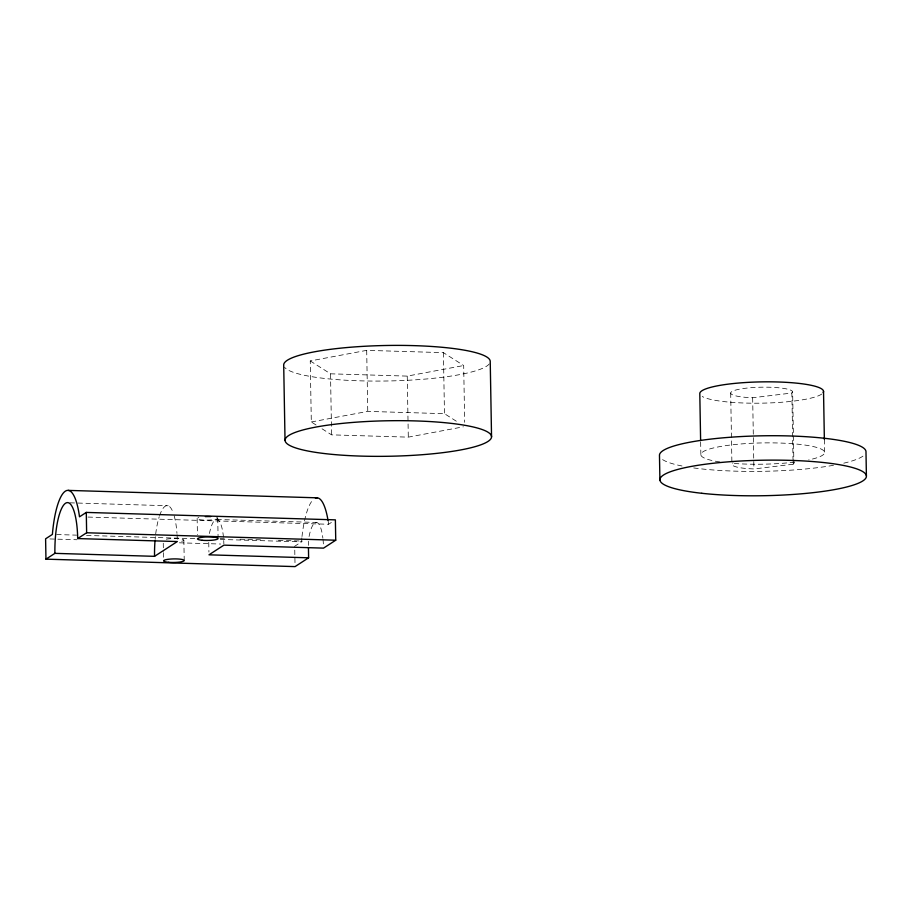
<?xml version="1.0" encoding="UTF-8"?>
<svg xmlns="http://www.w3.org/2000/svg" width="912" height="912" viewBox="0 0 912 912"><rect width="100%" height="100%" fill="white"/><g stroke="black" fill="none" stroke-linecap="round" stroke-linejoin="round"><path stroke-width="0.68" stroke-dasharray="4.56 3.42" d="M791.855 393.026L792.642 392.012A30.985 5.324 -1 0 0 746.278 388.159A30.985 5.324 -1 0 0 746.062 397.381L752.662 397.746L791.855 393.026L793.098 464.231L753.905 468.962L747.304 468.597A30.985 5.324 -1 0 1 733.009 462.829M793.098 464.231L793.885 463.228L792.642 392.012M301.849 537.852A55.621 14.546 -88.3 0 0 301.473 541.853L294.701 546.254L295.009 563.89M88.042 517.07L328.605 524.263L333.119 521.333M316.076 425.003L311.311 421.971L310.251 360.935L366.692 350.356L443.414 352.648L463.684 365.53L464.675 422.302M310.251 360.935L330.52 373.817L407.242 376.109L463.684 365.53M311.311 421.971L367.764 411.392L444.475 413.683L457.596 422.017M322.039 428.788L331.58 434.853L408.302 437.144L463.376 426.816M69.95 502.82L168.161 505.761M216.874 519.475L316.51 522.451M220.077 538.604L224.341 538.73M240.004 539.209L262.77 539.881M278.434 540.349L302.636 541.078M56.647 534.546L76.574 535.139M86.537 535.435L196.148 538.707M220.339 539.437L301.473 541.853M49.875 538.946L76.916 539.744M179.402 542.811L220.681 544.042M824.368 439.538L824.585 452.306M752.662 397.746L753.905 468.962M730.683 393.026L731.926 464.231M700.644 442.024L700.872 454.803M443.414 352.648L444.475 413.683M407.242 376.109L408.302 437.144M366.692 350.356L367.764 411.392M330.52 373.817L331.58 434.853M308.324 541.249L308.393 545.387M217.751 518.278L218.082 537.271M208.757 542.412L208.928 552.068M197.14 518.404L197.425 534.683M183.859 540.166L184.224 560.515M163.259 543.221L163.396 551.35M163.43 552.706L163.567 560.846M862.946 456.137A103.284 17.761 -1 0 1 842.232 463.535M833.477 465.291A103.284 17.761 -1 0 1 693.542 467.913M681.982 465.986A103.284 17.761 -1 0 1 661.382 458.679M821.712 394.064A61.879 10.636 -1 0 1 762.808 403.138A61.879 10.636 -1 0 1 702.206 396.469M719.796 461.939A61.879 10.636 -1 0 1 717.71 447.017A61.879 10.636 -1 0 1 804.68 445.022A61.879 10.636 -1 0 1 808.659 459.899M794.648 462.122A61.879 10.636 -1 0 1 732.792 463.376M792.859 461.86A30.985 5.324 -1 0 1 793.885 463.228M489.288 363.888A103.284 17.761 -1 0 1 386.551 380.999A103.284 17.761 -1 0 1 284.533 367.217M166.269 539.197A10.328 1.778 -1 0 1 181.75 539.117A10.328 1.778 -1 0 1 178.661 541.785M216.691 517.389A10.328 1.778 -1 0 1 206.807 520.125A10.328 1.778 -1 0 1 198.839 517.503M159.6 515.633A43.377 11.343 -88.3 0 1 173.462 513.502M174.181 515.804A43.377 11.343 -88.3 0 1 176.962 533.349M177.053 534.683A43.377 11.343 -88.3 0 1 177.293 540.166M155.131 539.414A43.377 11.343 -88.3 0 1 155.393 536.655M155.701 533.976A43.377 11.343 -88.3 0 1 159.247 516.682M309.065 536.518A30.985 8.105 -88.3 0 1 322.882 538.194M323.008 539.368A30.985 8.105 -88.3 0 1 323.452 545.536M209.429 533.531A30.985 8.105 -88.3 0 1 218.071 519.965A30.985 8.105 -88.3 0 1 223.862 543.848M328.012 520.353A55.621 14.546 -88.3 0 1 328.605 524.263M301.997 536.53A55.621 14.546 -88.3 0 1 313.477 499.366"/><path stroke-width="1.37" d="M308.609 557.802L208.973 554.827L223.896 545.148L323.532 548.123L335.741 540.212L335.377 519.863L86.287 512.419L79.504 516.819A55.621 14.546 -88.3 0 0 65.345 491.18A55.621 14.546 -88.3 0 0 52.383 534.421L45.6 538.81L45.953 559.159L295.055 566.603L308.609 557.802L308.45 548.146M45.953 559.159L54.902 553.356L154.55 556.331L177.327 541.546L77.691 538.57A43.377 11.343 -88.3 0 0 65.55 503.242A43.377 11.343 -88.3 0 0 54.902 553.356M77.691 538.57L86.64 532.768L335.741 540.212M68.24 490.394L317.33 497.827M866.4 475.893L865.978 451.474A103.284 17.761 -1 0 0 760.825 435.833A103.284 17.761 -1 0 0 659.479 455.635L659.912 480.043M823.525 391.271L824.368 439.538M700.621 440.599L699.8 393.756A61.879 10.636 -1 0 1 764.564 381.843A61.879 10.636 -1 0 1 823.137 392.673M491.545 436.825A103.284 17.761 -1 0 0 337.007 423.966A103.284 17.761 -1 0 0 336.289 454.735A103.284 17.761 -1 0 0 491.545 436.825L490.234 361.551A103.284 17.761 -1 0 0 387.383 345.466A103.284 17.761 -1 0 0 283.7 364.914L285.023 440.188M86.287 512.419L86.64 532.768M205.394 516.637A10.328 1.778 -1 0 1 210.729 516.602M154.55 556.331A43.377 11.343 -88.3 0 1 155.006 540.816M315.404 498.123A55.621 14.546 -88.3 0 1 328.012 520.353M701.818 493.289A103.284 17.761 -1 0 0 865.762 478.219A103.284 17.761 -1 0 0 721.882 462.384A103.284 17.761 -1 0 0 701.818 493.289M168.697 562.305A10.328 1.778 -1 0 0 184.224 560.515A10.328 1.778 -1 0 0 168.766 559.227A10.328 1.778 -1 0 0 168.697 562.305M202.088 540.269A10.328 1.778 -1 0 0 218.105 538.627A10.328 1.778 -1 0 0 203.194 537.179A10.328 1.778 -1 0 0 202.088 540.269"/></g></svg>
